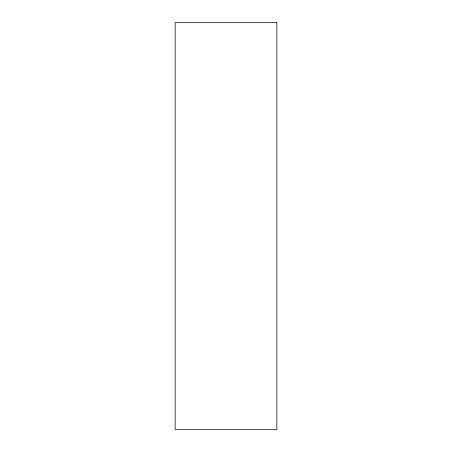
<?xml version="1.0" encoding="UTF-8"?>
<svg xmlns="http://www.w3.org/2000/svg" width="452" height="452" viewBox="0 0 452 452"><rect width="100%" height="100%" fill="white"/><g stroke="black" fill="none" stroke-linecap="round" stroke-linejoin="round"><path stroke-width="0.68" d="M276.85 22.6L175.15 22.6L175.15 429.4L276.85 429.4L276.85 22.6"/></g></svg>
